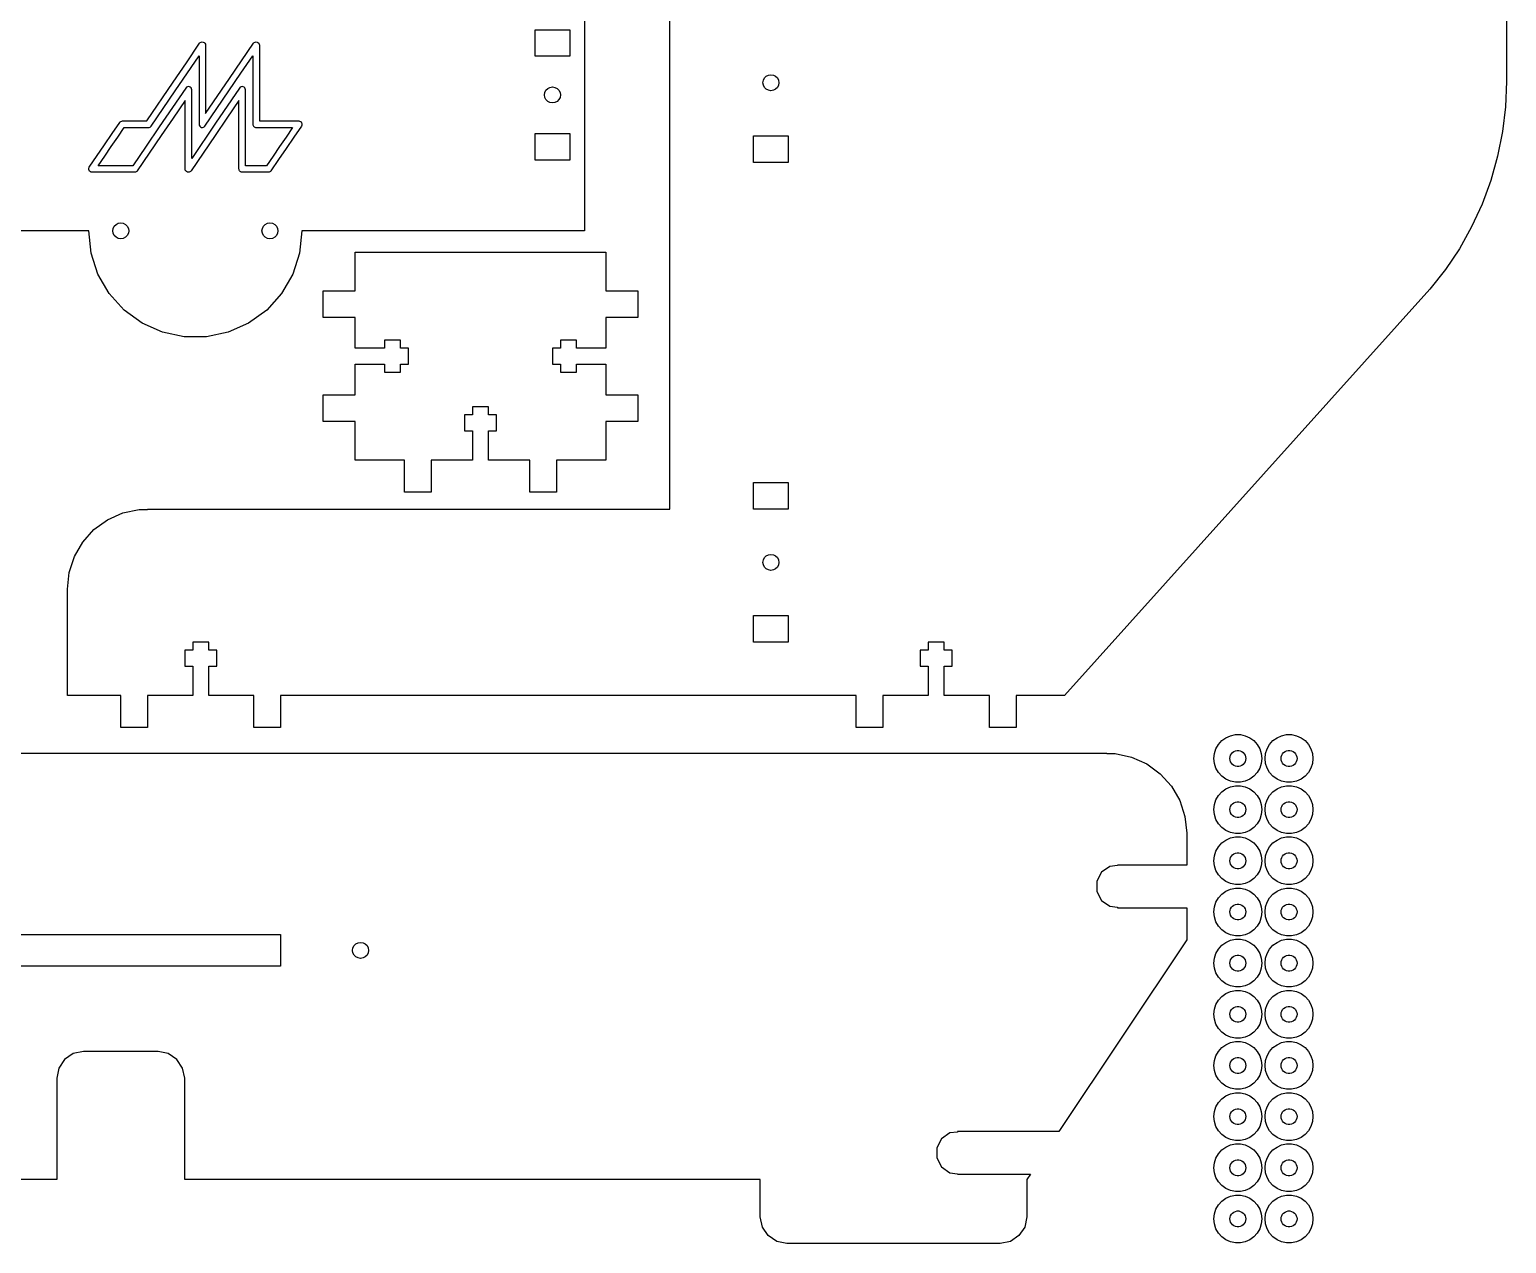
# Model space of a CAD drawing. Extents: x 0 to 500, y 0 to 460.
# Drawn here: x 223 to 500.1, y 0.1 to 227.9 of the extents above; entities that cross this region are included whole.
import ezdxf

# ---------------------------------------------------------------- set-up
doc = ezdxf.new("R2010")
doc.units = 0
doc.layers.add('Layer_1', color=7, linetype='CONTINUOUS')

msp = doc.modelspace()

# ---------------------------------------------------------------- linework, layer by layer
at = {"layer": 'Layer_1', "color": 7}
for points in [[(500.139868, 389.143471), (500.139868, 218.143472), (499.954872, 213.435472), (499.40087, 208.757472), (498.481869, 204.136473), (497.202866, 199.602471), (495.572864, 195.182473), (493.599876, 190.904472), (491.297874, 186.793471), (488.680884, 182.876472), (485.763864, 179.176471), (417.210861, 102.972472), (417.198725, 102.962481)], [(417.147869, 102.943474), (408.139872, 102.943474), (408.139872, 96.943469), (403.139854, 96.943469), (403.139854, 102.943474), (394.639856, 102.943474), (394.639856, 108.443471), (396.139868, 108.443471), (396.139868, 111.443474), (394.639856, 111.443474), (394.639856, 112.943473), (391.639862, 112.943473), (391.639862, 111.443474), (390.139851, 111.443474), (390.139851, 108.443471), (391.639862, 108.443471), (391.639862, 102.943474), (383.139865, 102.943474), (383.139865, 96.943469), (378.139875, 96.943469), (378.139875, 102.943474), (270.13986, 102.943474), (270.13986, 96.943469), (265.139861, 96.943469), (265.139861, 102.943474), (256.639862, 102.943474), (256.639862, 108.443471), (258.139861, 108.443471), (258.139861, 111.443474), (256.639862, 111.443474), (256.639862, 112.943473), (253.639862, 112.943473), (253.639862, 111.443474), (252.139862, 111.443474), (252.139862, 108.443471), (253.639862, 108.443471), (253.639862, 102.943474), (245.139862, 102.943474), (245.139862, 96.943469), (240.139861, 96.943469), (240.139861, 102.943474), (230.139861, 102.943474), (230.139861, 122.943473), (230.467862, 126.062472), (231.436861, 129.044471), (233.004862, 131.760471), (235.10286, 134.090472), (237.63986, 135.933474), (240.504861, 137.209474), (243.571861, 137.861472), (245.139862, 137.861472), (245.139862, 137.943471), (343.139861, 137.943471), (343.139861, 368.143471)], [(327.139893, 232.143472), (327.139864, 190.143471), (274.139858, 190.143471), (273.702865, 185.985472), (272.410851, 182.008472), (270.319861, 178.387471), (267.522861, 175.280472), (264.139861, 172.822472), (260.319861, 171.122473), (256.230862, 170.253474), (252.048862, 170.253474), (247.95986, 171.122473), (244.139861, 172.822472), (240.756861, 175.280472), (237.95986, 178.387471), (235.868862, 182.008472), (234.57686, 185.985472), (234.139861, 190.143471), (211.139862, 190.143471)], [(317.889862, 222.893472), (317.889862, 227.893474), (324.389863, 227.893474), (324.389863, 222.893472), (317.889862, 222.893472)], [(360.639868, 217.943472), (360.712851, 218.407471), (360.925872, 218.825473), (361.25785, 219.157471), (361.675849, 219.370473), (362.139851, 219.443472), (362.603852, 219.370473), (363.021852, 219.157471), (363.353858, 218.825473), (363.566851, 218.407471), (363.639862, 217.943472), (363.566851, 217.479474), (363.353858, 217.061471), (363.021852, 216.729474), (362.603852, 216.516472), (362.139851, 216.443473), (361.675849, 216.516472), (361.25785, 216.729474), (360.925872, 217.061471), (360.712851, 217.479474), (360.639868, 217.943472)], [(319.639865, 215.643471), (319.712848, 216.107473), (319.925869, 216.525472), (320.257847, 216.857473), (320.675875, 217.070472), (321.139848, 217.143471), (321.60385, 217.070472), (322.021849, 216.857473), (322.353855, 216.525472), (322.566848, 216.107473), (322.639859, 215.643471), (322.566848, 215.179473), (322.353855, 214.761473), (322.021849, 214.429473), (321.60385, 214.216471), (321.139848, 214.143471), (320.675875, 214.216471), (320.257847, 214.429473), (319.925869, 214.761473), (319.712848, 215.179473), (319.639865, 215.643471)], [(317.889862, 203.393472), (317.889862, 208.393473), (324.389863, 208.393473), (324.389863, 203.393472), (317.889862, 203.393472)], [(358.889864, 202.943471), (358.889864, 207.943473), (365.389866, 207.943473), (365.389866, 202.943471), (358.889864, 202.943471)], [(238.639861, 190.143471), (238.71286, 190.607473), (238.925862, 191.025472), (239.257863, 191.357473), (239.675862, 191.570472), (240.139861, 191.643471), (240.603862, 191.570472), (241.021862, 191.357473), (241.353862, 191.025472), (241.566861, 190.607473), (241.63986, 190.143471), (241.566861, 189.679473), (241.353862, 189.261473), (241.021862, 188.929473), (240.603862, 188.716471), (240.139861, 188.643472), (239.675862, 188.716471), (239.257863, 188.929473), (238.925862, 189.261473), (238.71286, 189.679473), (238.639861, 190.143471)], [(266.639861, 190.143471), (266.712861, 190.607473), (266.92586, 191.025472), (267.25786, 191.357473), (267.675862, 191.570472), (268.139861, 191.643471), (268.60386, 191.570472), (269.021862, 191.357473), (269.353863, 191.025472), (269.566861, 190.607473), (269.639861, 190.143471), (269.566861, 189.679473), (269.353863, 189.261473), (269.021862, 188.929473), (268.60386, 188.716471), (268.139861, 188.643472), (267.675862, 188.716471), (267.25786, 188.929473), (266.92586, 189.261473), (266.712861, 189.679473), (266.639861, 190.143471)], [(278.13985, 154.393471), (278.13985, 159.393472), (284.139866, 159.393472), (284.139866, 165.143474), (289.639869, 165.143474), (289.639869, 163.643471), (292.639863, 163.643471), (292.639863, 165.143474), (294.139874, 165.143474), (294.139874, 168.143473), (292.639863, 168.143473), (292.639863, 169.643473), (289.639869, 169.643473), (289.639869, 168.143473), (284.139866, 168.143473), (284.139866, 173.893472), (278.13985, 173.893472), (278.13985, 178.893473), (284.139866, 178.893473), (284.139866, 186.143471), (331.165849, 186.143471), (331.165849, 178.893473), (337.165865, 178.893473), (337.165865, 173.893472), (331.165849, 173.893472), (331.165849, 168.143473), (325.665874, 168.143473), (325.665874, 169.643473), (322.665852, 169.643473), (322.665852, 168.143473), (321.165869, 168.143473), (321.165869, 165.143474), (322.665852, 165.143474), (322.665852, 163.643471), (325.665874, 163.643471), (325.665874, 165.143474), (331.165849, 165.143474), (331.165849, 159.393472), (337.165865, 159.393472), (337.165865, 154.393471), (331.165849, 154.393471), (331.165849, 147.143473), (321.909863, 147.143473), (321.909863, 141.143471), (316.909873, 141.143471), (316.909873, 147.143473), (309.152854, 147.143473), (309.152854, 152.643473), (310.652866, 152.643473), (310.652866, 155.643473), (309.152854, 155.643473), (309.152854, 157.143473), (306.15286, 157.143473), (306.15286, 155.643473), (304.652849, 155.643473), (304.652849, 152.643473), (306.15286, 152.643473), (306.15286, 147.143473), (298.396858, 147.143473), (298.396858, 141.143471), (293.396868, 141.143471), (293.396868, 147.143473), (284.139866, 147.143473), (284.139866, 154.393471), (278.13985, 154.393471)], [(358.889864, 137.943471), (358.889864, 142.943473), (365.389866, 142.943473), (365.389866, 137.943471), (358.889864, 137.943471)], [(360.639868, 127.943472), (360.712851, 128.407473), (360.925872, 128.825473), (361.25785, 129.157473), (361.675849, 129.370472), (362.139851, 129.443472), (362.603852, 129.370472), (363.021852, 129.157473), (363.353858, 128.825473), (363.566851, 128.407473), (363.639862, 127.943472), (363.566851, 127.479473), (363.353858, 127.061471), (363.021852, 126.729473), (362.603852, 126.516471), (362.139851, 126.443472), (361.675849, 126.516471), (361.25785, 126.729473), (360.925872, 127.061471), (360.712851, 127.479473), (360.639868, 127.943472)], [(358.889864, 112.943473), (358.889864, 117.943472), (365.389866, 117.943472), (365.389866, 112.943473), (358.889864, 112.943473)], [(417.17087, 102.948472), (417.155912, 102.944464), (417.147954, 102.943344)], [(417.184868, 102.954472), (417.170757, 102.948461)], [(417.198866, 102.962473), (417.184755, 102.954458)], [(445.239885, 91.143463), (445.337873, 92.079482), (445.628872, 92.973477), (446.098885, 93.788478), (446.728861, 94.487486), (447.489874, 95.040473), (448.348873, 95.423476), (449.269877, 95.618464), (450.209875, 95.618464), (451.130879, 95.423476), (451.989879, 95.040473), (452.750863, 94.487486), (453.380867, 93.788478), (453.85088, 92.973477), (454.14188, 92.079482), (454.239867, 91.143463), (454.14188, 90.207473), (453.85088, 89.313478), (453.380867, 88.498477), (452.750863, 87.799469), (451.989879, 87.246483), (451.130879, 86.863479), (450.209875, 86.668463), (449.269877, 86.668463), (448.348873, 86.863479), (447.489874, 87.246483), (446.728861, 87.799469), (446.098885, 88.498477), (445.628872, 89.313478), (445.337873, 90.207473), (445.239885, 91.143463)], [(454.839872, 91.143463), (454.937859, 92.079482), (455.228887, 92.973477), (455.698871, 93.788478), (456.328876, 94.487486), (457.08986, 95.040473), (457.94886, 95.423476), (458.869864, 95.618464), (459.809861, 95.618464), (460.730865, 95.423476), (461.589865, 95.040473), (462.350877, 94.487486), (462.980882, 93.788478), (463.450867, 92.973477), (463.741866, 92.079482), (463.839882, 91.143463), (463.741866, 90.207473), (463.450867, 89.313478), (462.980882, 88.498477), (462.350877, 87.799469), (461.589865, 87.246483), (460.730865, 86.863479), (459.809861, 86.668463), (458.869864, 86.668463), (457.94886, 86.863479), (457.08986, 87.246483), (456.328876, 87.799469), (455.698871, 88.498477), (455.228887, 89.313478), (454.937859, 90.207473), (454.839872, 91.143463)], [(157.13986, 92.143461), (425.139866, 92.143461), (425.139866, 92.061476), (426.707876, 92.061476), (429.774869, 91.409458), (432.639876, 90.133475), (435.176885, 88.290479), (437.274868, 85.960481), (438.842867, 83.244459), (439.811877, 80.26247), (440.139876, 77.143463), (440.139876, 71.143475), (427.139873, 71.143475), (427.139873, 71.055478), (425.721865, 70.883464), (424.145851, 69.795469), (423.255863, 68.100471), (423.255863, 66.186468), (424.145851, 64.491469), (425.721865, 63.403474), (427.139873, 63.23146), (427.139873, 63.143463), (440.139876, 63.143463), (440.139876, 57.143475), (416.139856, 21.143462), (397.139866, 21.143462), (397.139866, 21.055465), (395.721868, 20.883479), (394.145855, 19.795484), (393.255867, 18.100458), (393.255867, 16.186483), (394.145855, 14.491485), (395.721868, 13.403461), (397.139866, 13.231475), (397.139866, 13.143478), (410.806872, 13.143478), (410.139868, 12.14348), (410.139868, 5.143466), (409.758868, 3.230479), (408.675868, 1.607476), (407.052865, 0.524476), (405.13985, 0.143476), (365.139873, 0.143476), (363.226858, 0.524476), (361.603854, 1.607476), (360.520855, 3.230479), (360.139855, 5.143466), (360.139855, 12.14348), (252.139862, 12.14348), (252.139862, 31.143471), (251.758862, 33.056457), (250.67586, 34.679461), (249.052862, 35.762461), (247.139861, 36.143461), (233.139861, 36.143461), (231.226862, 35.762461), (229.603862, 34.679461), (228.520862, 33.056457), (228.139862, 31.143471), (228.139862, 12.14348), (80.139862, 12.14348)], [(448.239879, 91.143463), (448.272871, 91.45546), (448.369871, 91.753487), (448.525883, 92.025464), (448.735885, 92.258467), (448.989885, 92.442476), (449.27586, 92.570464), (449.582862, 92.635459), (449.896862, 92.635459), (450.203864, 92.570464), (450.489868, 92.442476), (450.743868, 92.258467), (450.953869, 92.025464), (451.109882, 91.753487), (451.206881, 91.45546), (451.239873, 91.143463), (451.206881, 90.831467), (451.109882, 90.533468), (450.953869, 90.261463), (450.743868, 90.02846), (450.489868, 89.844479), (450.203864, 89.716463), (449.896862, 89.651467), (449.582862, 89.651467), (449.27586, 89.716463), (448.989885, 89.844479), (448.735885, 90.02846), (448.525883, 90.261463), (448.369871, 90.533468), (448.272871, 90.831467), (448.239879, 91.143463)], [(457.839866, 91.143463), (457.872886, 91.45546), (457.969885, 91.753487), (458.12587, 92.025464), (458.335871, 92.258467), (458.589871, 92.442476), (458.875875, 92.570464), (459.182876, 92.635459), (459.496877, 92.635459), (459.803878, 92.570464), (460.089882, 92.442476), (460.343882, 92.258467), (460.553884, 92.025464), (460.709868, 91.753487), (460.806868, 91.45546), (460.83986, 91.143463), (460.806868, 90.831467), (460.709868, 90.533468), (460.553884, 90.261463), (460.343882, 90.02846), (460.089882, 89.844479), (459.803878, 89.716463), (459.496877, 89.651467), (459.182876, 89.651467), (458.875875, 89.716463), (458.589871, 89.844479), (458.335871, 90.02846), (458.12587, 90.261463), (457.969885, 90.533468), (457.872886, 90.831467), (457.839866, 91.143463)], [(445.239885, 81.543477), (445.337873, 82.479467), (445.628872, 83.373462), (446.098885, 84.188464), (446.728861, 84.887472), (447.489874, 85.440458), (448.348873, 85.823462), (449.269877, 86.018477), (450.209875, 86.018477), (451.130879, 85.823462), (451.989879, 85.440486), (452.750863, 84.887472), (453.380867, 84.188464), (453.85088, 83.373462), (454.14188, 82.479467), (454.239867, 81.543477), (454.14188, 80.607487), (453.85088, 79.713463), (453.380867, 78.898462), (452.750863, 78.199482), (451.989879, 77.646468), (451.130879, 77.263464), (450.209875, 77.068477), (449.269877, 77.068477), (448.348873, 77.263464), (447.489874, 77.646468), (446.728861, 78.199482), (446.098885, 78.898462), (445.628872, 79.713463), (445.337873, 80.607487), (445.239885, 81.543477)], [(454.839872, 81.543477), (454.937859, 82.479467), (455.228887, 83.373462), (455.698871, 84.188464), (456.328876, 84.887472), (457.08986, 85.440458), (457.94886, 85.823462), (458.869864, 86.018477), (459.809861, 86.018477), (460.730865, 85.823462), (461.589865, 85.440486), (462.350877, 84.887472), (462.980882, 84.188464), (463.450867, 83.373462), (463.741866, 82.479467), (463.839882, 81.543477), (463.741866, 80.607487), (463.450867, 79.713463), (462.980882, 78.898462), (462.350877, 78.199482), (461.589865, 77.646468), (460.730865, 77.263464), (459.809861, 77.068477), (458.869864, 77.068477), (457.94886, 77.263464), (457.08986, 77.646468), (456.328876, 78.199482), (455.698871, 78.898462), (455.228887, 79.713463), (454.937859, 80.607487), (454.839872, 81.543477)], [(448.239879, 81.543477), (448.272871, 81.855474), (448.369871, 82.153472), (448.525883, 82.425478), (448.735885, 82.658481), (448.989885, 82.842461), (449.27586, 82.970477), (449.582862, 83.035473), (449.896862, 83.035473), (450.203864, 82.970477), (450.489868, 82.842461), (450.743868, 82.658481), (450.953869, 82.425478), (451.109882, 82.153472), (451.206881, 81.855474), (451.239873, 81.543477), (451.206881, 81.23148), (451.109882, 80.933482), (450.953869, 80.661476), (450.743868, 80.428473), (450.489868, 80.244465), (450.203864, 80.116477), (449.896862, 80.051481), (449.582862, 80.051481), (449.27586, 80.116477), (448.989885, 80.244465), (448.735885, 80.428473), (448.525883, 80.661476), (448.369871, 80.933482), (448.272871, 81.23148), (448.239879, 81.543477)], [(457.839866, 81.543477), (457.872886, 81.855474), (457.969885, 82.153472), (458.12587, 82.425478), (458.335871, 82.658481), (458.589871, 82.842461), (458.875875, 82.970477), (459.182876, 83.035473), (459.496877, 83.035473), (459.803878, 82.970477), (460.089882, 82.842461), (460.343882, 82.658481), (460.553884, 82.425478), (460.709868, 82.153472), (460.806868, 81.855474), (460.83986, 81.543477), (460.806868, 81.23148), (460.709868, 80.933482), (460.553884, 80.661476), (460.343882, 80.428473), (460.089882, 80.244465), (459.803878, 80.116477), (459.496877, 80.051481), (459.182876, 80.051481), (458.875875, 80.116477), (458.589871, 80.244465), (458.335871, 80.428473), (458.12587, 80.661476), (457.969885, 80.933482), (457.872886, 81.23148), (457.839866, 81.543477)], [(445.239885, 71.943462), (445.337873, 72.879481), (445.628872, 73.773476), (446.098885, 74.588477), (446.728861, 75.287457), (447.489874, 75.840471), (448.348873, 76.223475), (449.269877, 76.418463), (450.209875, 76.418463), (451.130879, 76.223475), (451.989879, 75.840471), (452.750863, 75.287457), (453.380867, 74.588477), (453.85088, 73.773476), (454.14188, 72.879481), (454.239867, 71.943462), (454.14188, 71.007472), (453.85088, 70.113477), (453.380867, 69.298476), (452.750863, 68.599468), (451.989879, 68.046481), (451.130879, 67.663478), (450.209875, 67.468462), (449.269877, 67.468462), (448.348873, 67.663478), (447.489874, 68.046481), (446.728861, 68.599468), (446.098885, 69.298476), (445.628872, 70.113477), (445.337873, 71.007472), (445.239885, 71.943462)], [(454.839872, 71.943462), (454.937859, 72.879481), (455.228887, 73.773476), (455.698871, 74.588477), (456.328876, 75.287457), (457.08986, 75.840471), (457.94886, 76.223475), (458.869864, 76.418463), (459.809861, 76.418463), (460.730865, 76.223475), (461.589865, 75.840471), (462.350877, 75.287457), (462.980882, 74.588477), (463.450867, 73.773476), (463.741866, 72.879481), (463.839882, 71.943462), (463.741866, 71.007472), (463.450867, 70.113477), (462.980882, 69.298476), (462.350877, 68.599468), (461.589865, 68.046481), (460.730865, 67.663478), (459.809861, 67.468462), (458.869864, 67.468462), (457.94886, 67.663478), (457.08986, 68.046481), (456.328876, 68.599468), (455.698871, 69.298476), (455.228887, 70.113477), (454.937859, 71.007472), (454.839872, 71.943462)], [(448.239879, 71.943462), (448.272871, 72.255459), (448.369871, 72.553457), (448.525883, 72.825463), (448.735885, 73.058466), (448.989885, 73.242475), (449.27586, 73.370463), (449.582862, 73.435458), (449.896862, 73.435458), (450.203864, 73.370463), (450.489868, 73.242475), (450.743868, 73.058466), (450.953869, 72.825463), (451.109882, 72.553457), (451.206881, 72.255487), (451.239873, 71.943462), (451.206881, 71.631466), (451.109882, 71.333467), (450.953869, 71.061461), (450.743868, 70.828459), (450.489868, 70.644478), (450.203864, 70.516462), (449.896862, 70.451466), (449.582862, 70.451466), (449.27586, 70.516462), (448.989885, 70.644478), (448.735885, 70.828459), (448.525883, 71.061461), (448.369871, 71.333467), (448.272871, 71.631466), (448.239879, 71.943462)], [(457.839866, 71.943462), (457.872886, 72.255459), (457.969885, 72.553457), (458.12587, 72.825463), (458.335871, 73.058466), (458.589871, 73.242475), (458.875875, 73.370463), (459.182876, 73.435458), (459.496877, 73.435458), (459.803878, 73.370463), (460.089882, 73.242475), (460.343882, 73.058466), (460.553884, 72.825463), (460.709868, 72.553457), (460.806868, 72.255487), (460.83986, 71.943462), (460.806868, 71.631466), (460.709868, 71.333467), (460.553884, 71.061461), (460.343882, 70.828459), (460.089882, 70.644478), (459.803878, 70.516462), (459.496877, 70.451466), (459.182876, 70.451466), (458.875875, 70.516462), (458.589871, 70.644478), (458.335871, 70.828459), (458.12587, 71.061461), (457.969885, 71.333467), (457.872886, 71.631466), (457.839866, 71.943462)], [(445.239885, 62.343476), (445.337873, 63.279466), (445.628872, 64.173461), (446.098885, 64.988463), (446.728861, 65.687471), (447.489874, 66.240485), (448.348873, 66.623461), (449.269877, 66.818476), (450.209875, 66.818476), (451.130879, 66.623461), (451.989879, 66.240485), (452.750863, 65.687471), (453.380867, 64.988463), (453.85088, 64.173461), (454.14188, 63.279466), (454.239867, 62.343476), (454.14188, 61.407458), (453.85088, 60.513462), (453.380867, 59.698461), (452.750863, 58.999481), (451.989879, 58.446467), (451.130879, 58.063463), (450.209875, 57.868476), (449.269877, 57.868476), (448.348873, 58.063463), (447.489874, 58.446467), (446.728861, 58.999481), (446.098885, 59.698461), (445.628872, 60.513462), (445.337873, 61.407458), (445.239885, 62.343476)], [(454.839872, 62.343476), (454.937859, 63.279466), (455.228887, 64.173461), (455.698871, 64.988463), (456.328876, 65.687471), (457.08986, 66.240485), (457.94886, 66.623461), (458.869864, 66.818476), (459.809861, 66.818476), (460.730865, 66.623461), (461.589865, 66.240485), (462.350877, 65.687471), (462.980882, 64.988463), (463.450867, 64.173461), (463.741866, 63.279466), (463.839882, 62.343476), (463.741866, 61.407458), (463.450867, 60.513462), (462.980882, 59.698461), (462.350877, 58.999481), (461.589865, 58.446467), (460.730865, 58.063463), (459.809861, 57.868476), (458.869864, 57.868476), (457.94886, 58.063463), (457.08986, 58.446467), (456.328876, 58.999481), (455.698871, 59.698461), (455.228887, 60.513462), (454.937859, 61.407458), (454.839872, 62.343476)], [(448.239879, 62.343476), (448.272871, 62.655473), (448.369871, 62.953471), (448.525883, 63.225477), (448.735885, 63.458479), (448.989885, 63.64246), (449.27586, 63.770476), (449.582862, 63.835472), (449.896862, 63.835472), (450.203864, 63.770476), (450.489868, 63.64246), (450.743868, 63.458479), (450.953869, 63.225477), (451.109882, 62.953471), (451.206881, 62.655473), (451.239873, 62.343476), (451.206881, 62.031479), (451.109882, 61.733481), (450.953869, 61.461475), (450.743868, 61.228472), (450.489868, 61.044463), (450.203864, 60.916476), (449.896862, 60.85148), (449.582862, 60.85148), (449.27586, 60.916476), (448.989885, 61.044463), (448.735885, 61.228472), (448.525883, 61.461475), (448.369871, 61.733481), (448.272871, 62.031479), (448.239879, 62.343476)], [(457.839866, 62.343476), (457.872886, 62.655473), (457.969885, 62.953471), (458.12587, 63.225477), (458.335871, 63.458479), (458.589871, 63.64246), (458.875875, 63.770476), (459.182876, 63.835472), (459.496877, 63.835472), (459.803878, 63.770476), (460.089882, 63.64246), (460.343882, 63.458479), (460.553884, 63.225477), (460.709868, 62.953471), (460.806868, 62.655473), (460.83986, 62.343476), (460.806868, 62.031479), (460.709868, 61.733481), (460.553884, 61.461475), (460.343882, 61.228472), (460.089882, 61.044463), (459.803878, 60.916476), (459.496877, 60.85148), (459.182876, 60.85148), (458.875875, 60.916476), (458.589871, 61.044463), (458.335871, 61.228472), (458.12587, 61.461475), (457.969885, 61.733481), (457.872886, 62.031479), (457.839866, 62.343476)], [(210.139861, 52.143485), (210.139861, 58.143473), (270.13986, 58.143473), (270.13986, 52.143485), (210.139861, 52.143485)], [(283.639853, 55.143479), (283.712864, 55.607481), (283.925857, 56.02548), (284.257863, 56.357458), (284.675862, 56.570479), (285.139864, 56.643462), (285.603865, 56.570479), (286.021865, 56.357458), (286.353871, 56.02548), (286.566864, 55.607481), (286.639875, 55.143479), (286.566864, 54.679477), (286.353871, 54.261478), (286.021865, 53.929472), (285.603865, 53.716479), (285.139864, 53.643468), (284.675862, 53.716479), (284.257863, 53.929472), (283.925857, 54.261478), (283.712864, 54.679477), (283.639853, 55.143479)], [(445.239885, 52.743461), (445.337873, 53.679479), (445.628872, 54.573475), (446.098885, 55.388476), (446.728861, 56.087484), (447.489874, 56.64047), (448.348873, 57.023474), (449.269877, 57.218461), (450.209875, 57.218461), (451.130879, 57.023474), (451.989879, 56.64047), (452.750863, 56.087484), (453.380867, 55.388476), (453.85088, 54.573475), (454.14188, 53.679479), (454.239867, 52.743461), (454.14188, 51.807471), (453.85088, 50.913476), (453.380867, 50.098475), (452.750863, 49.399467), (451.989879, 48.84648), (451.130879, 48.463477), (450.209875, 48.268461), (449.269877, 48.268461), (448.348873, 48.463477), (447.489874, 48.84648), (446.728861, 49.399467), (446.098885, 50.098475), (445.628872, 50.913476), (445.337873, 51.807471), (445.239885, 52.743461)], [(454.839872, 52.743461), (454.937859, 53.679479), (455.228887, 54.573475), (455.698871, 55.388476), (456.328876, 56.087484), (457.08986, 56.64047), (457.94886, 57.023474), (458.869864, 57.218461), (459.809861, 57.218461), (460.730865, 57.023474), (461.589865, 56.64047), (462.350877, 56.087484), (462.980882, 55.388476), (463.450867, 54.573475), (463.741866, 53.679479), (463.839882, 52.743461), (463.741866, 51.807471), (463.450867, 50.913476), (462.980882, 50.098475), (462.350877, 49.399467), (461.589865, 48.84648), (460.730865, 48.463477), (459.809861, 48.268461), (458.869864, 48.268461), (457.94886, 48.463477), (457.08986, 48.84648), (456.328876, 49.399467), (455.698871, 50.098475), (455.228887, 50.913476), (454.937859, 51.807471), (454.839872, 52.743461)], [(448.239879, 52.743461), (448.272871, 53.055458), (448.369871, 53.353485), (448.525883, 53.625462), (448.735885, 53.858465), (448.989885, 54.042474), (449.27586, 54.170461), (449.582862, 54.235457), (449.896862, 54.235457), (450.203864, 54.170461), (450.489868, 54.042474), (450.743868, 53.858465), (450.953869, 53.625462), (451.109882, 53.353485), (451.206881, 53.055458), (451.239873, 52.743461), (451.206881, 52.431465), (451.109882, 52.133466), (450.953869, 51.86146), (450.743868, 51.628458), (450.489868, 51.444477), (450.203864, 51.316461), (449.896862, 51.251465), (449.582862, 51.251465), (449.27586, 51.316461), (448.989885, 51.444477), (448.735885, 51.628458), (448.525883, 51.86146), (448.369871, 52.133466), (448.272871, 52.431465), (448.239879, 52.743461)], [(457.839866, 52.743461), (457.872886, 53.055458), (457.969885, 53.353485), (458.12587, 53.625462), (458.335871, 53.858465), (458.589871, 54.042474), (458.875875, 54.170461), (459.182876, 54.235457), (459.496877, 54.235457), (459.803878, 54.170461), (460.089882, 54.042474), (460.343882, 53.858465), (460.553884, 53.625462), (460.709868, 53.353485), (460.806868, 53.055458), (460.83986, 52.743461), (460.806868, 52.431465), (460.709868, 52.133466), (460.553884, 51.86146), (460.343882, 51.628458), (460.089882, 51.444477), (459.803878, 51.316461), (459.496877, 51.251465), (459.182876, 51.251465), (458.875875, 51.316461), (458.589871, 51.444477), (458.335871, 51.628458), (458.12587, 51.86146), (457.969885, 52.133466), (457.872886, 52.431465), (457.839866, 52.743461)], [(445.239885, 43.143475), (445.337873, 44.079465), (445.628872, 44.97346), (446.098885, 45.788461), (446.728861, 46.487469), (447.489874, 47.040484), (448.348873, 47.423459), (449.269877, 47.618475), (450.209875, 47.618475), (451.130879, 47.423459), (451.989879, 47.040484), (452.750863, 46.487469), (453.380867, 45.788461), (453.85088, 44.97346), (454.14188, 44.079465), (454.239867, 43.143475), (454.14188, 42.207485), (453.85088, 41.313461), (453.380867, 40.49846), (452.750863, 39.79948), (451.989879, 39.246466), (451.130879, 38.863462), (450.209875, 38.668475), (449.269877, 38.668475), (448.348873, 38.863462), (447.489874, 39.246466), (446.728861, 39.79948), (446.098885, 40.49846), (445.628872, 41.313461), (445.337873, 42.207485), (445.239885, 43.143475)], [(454.839872, 43.143475), (454.937859, 44.079465), (455.228887, 44.97346), (455.698871, 45.788461), (456.328876, 46.487469), (457.08986, 47.040484), (457.94886, 47.423459), (458.869864, 47.618475), (459.809861, 47.618475), (460.730865, 47.423459), (461.589865, 47.040484), (462.350877, 46.487469), (462.980882, 45.788461), (463.450867, 44.97346), (463.741866, 44.079465), (463.839882, 43.143475), (463.741866, 42.207485), (463.450867, 41.313461), (462.980882, 40.49846), (462.350877, 39.79948), (461.589865, 39.246466), (460.730865, 38.863462), (459.809861, 38.668475), (458.869864, 38.668475), (457.94886, 38.863462), (457.08986, 39.246466), (456.328876, 39.79948), (455.698871, 40.49846), (455.228887, 41.313461), (454.937859, 42.207485), (454.839872, 43.143475)], [(448.239879, 43.143475), (448.272871, 43.455471), (448.369871, 43.75347), (448.525883, 44.025476), (448.735885, 44.258478), (448.989885, 44.442459), (449.27586, 44.570475), (449.582862, 44.635471), (449.896862, 44.635471), (450.203864, 44.570475), (450.489868, 44.442459), (450.743868, 44.258478), (450.953869, 44.025476), (451.109882, 43.75347), (451.206881, 43.455471), (451.239873, 43.143475), (451.206881, 42.831478), (451.109882, 42.53348), (450.953869, 42.261474), (450.743868, 42.028471), (450.489868, 41.844462), (450.203864, 41.716475), (449.896862, 41.651479), (449.582862, 41.651479), (449.27586, 41.716475), (448.989885, 41.844462), (448.735885, 42.028471), (448.525883, 42.261474), (448.369871, 42.53348), (448.272871, 42.831478), (448.239879, 43.143475)], [(457.839866, 43.143475), (457.872886, 43.455471), (457.969885, 43.75347), (458.12587, 44.025476), (458.335871, 44.258478), (458.589871, 44.442459), (458.875875, 44.570475), (459.182876, 44.635471), (459.496877, 44.635471), (459.803878, 44.570475), (460.089882, 44.442459), (460.343882, 44.258478), (460.553884, 44.025476), (460.709868, 43.75347), (460.806868, 43.455471), (460.83986, 43.143475), (460.806868, 42.831478), (460.709868, 42.53348), (460.553884, 42.261474), (460.343882, 42.028471), (460.089882, 41.844462), (459.803878, 41.716475), (459.496877, 41.651479), (459.182876, 41.651479), (458.875875, 41.716475), (458.589871, 41.844462), (458.335871, 42.028471), (458.12587, 42.261474), (457.969885, 42.53348), (457.872886, 42.831478), (457.839866, 43.143475)], [(445.239885, 33.54346), (445.337873, 34.479478), (445.628872, 35.373474), (446.098885, 36.188475), (446.728861, 36.887483), (447.489874, 37.440469), (448.348873, 37.823473), (449.269877, 38.01846), (450.209875, 38.01846), (451.130879, 37.823473), (451.989879, 37.440469), (452.750863, 36.887483), (453.380867, 36.188475), (453.85088, 35.373474), (454.14188, 34.479478), (454.239867, 33.54346), (454.14188, 32.60747), (453.85088, 31.713475), (453.380867, 30.898473), (452.750863, 30.199465), (451.989879, 29.646479), (451.130879, 29.263475), (450.209875, 29.06846), (449.269877, 29.06846), (448.348873, 29.263475), (447.489874, 29.646479), (446.728861, 30.199465), (446.098885, 30.898473), (445.628872, 31.713475), (445.337873, 32.60747), (445.239885, 33.54346)], [(454.839872, 33.54346), (454.937859, 34.479478), (455.228887, 35.373474), (455.698871, 36.188475), (456.328876, 36.887483), (457.08986, 37.440469), (457.94886, 37.823473), (458.869864, 38.01846), (459.809861, 38.01846), (460.730865, 37.823473), (461.589865, 37.440469), (462.350877, 36.887483), (462.980882, 36.188475), (463.450867, 35.373474), (463.741866, 34.479478), (463.839882, 33.54346), (463.741866, 32.60747), (463.450867, 31.713475), (462.980882, 30.898473), (462.350877, 30.199465), (461.589865, 29.646479), (460.730865, 29.263475), (459.809861, 29.06846), (458.869864, 29.06846), (457.94886, 29.263475), (457.08986, 29.646479), (456.328876, 30.199465), (455.698871, 30.898473), (455.228887, 31.713475), (454.937859, 32.60747), (454.839872, 33.54346)], [(448.239879, 33.54346), (448.272871, 33.855485), (448.369871, 34.153483), (448.525883, 34.425461), (448.735885, 34.658464), (448.989885, 34.842473), (449.27586, 34.97046), (449.582862, 35.035484), (449.896862, 35.035484), (450.203864, 34.97046), (450.489868, 34.842473), (450.743868, 34.658464), (450.953869, 34.425461), (451.109882, 34.153483), (451.206881, 33.855485), (451.239873, 33.54346), (451.206881, 33.231463), (451.109882, 32.933465), (450.953869, 32.661459), (450.743868, 32.428485), (450.489868, 32.244476), (450.203864, 32.11646), (449.896862, 32.051464), (449.582862, 32.051464), (449.27586, 32.11646), (448.989885, 32.244476), (448.735885, 32.428485), (448.525883, 32.661459), (448.369871, 32.933465), (448.272871, 33.231463), (448.239879, 33.54346)], [(457.839866, 33.54346), (457.872886, 33.855485), (457.969885, 34.153483), (458.12587, 34.425461), (458.335871, 34.658464), (458.589871, 34.842473), (458.875875, 34.97046), (459.182876, 35.035484), (459.496877, 35.035484), (459.803878, 34.97046), (460.089882, 34.842473), (460.343882, 34.658464), (460.553884, 34.425461), (460.709868, 34.153483), (460.806868, 33.855485), (460.83986, 33.54346), (460.806868, 33.231463), (460.709868, 32.933465), (460.553884, 32.661459), (460.343882, 32.428485), (460.089882, 32.244476), (459.803878, 32.11646), (459.496877, 32.051464), (459.182876, 32.051464), (458.875875, 32.11646), (458.589871, 32.244476), (458.335871, 32.428485), (458.12587, 32.661459), (457.969885, 32.933465), (457.872886, 33.231463), (457.839866, 33.54346)], [(445.239885, 23.943474), (445.337873, 24.879464), (445.628872, 25.773459), (446.098885, 26.58846), (446.728861, 27.287468), (447.489874, 27.840483), (448.348873, 28.223458), (449.269877, 28.418474), (450.209875, 28.418474), (451.130879, 28.223487), (451.989879, 27.840483), (452.750863, 27.287468), (453.380867, 26.58846), (453.85088, 25.773459), (454.14188, 24.879464), (454.239867, 23.943474), (454.14188, 23.007484), (453.85088, 22.11346), (453.380867, 21.298459), (452.750863, 20.599479), (451.989879, 20.046465), (451.130879, 19.663461), (450.209875, 19.468473), (449.269877, 19.468473), (448.348873, 19.663461), (447.489874, 20.046465), (446.728861, 20.599479), (446.098885, 21.298459), (445.628872, 22.11346), (445.337873, 23.007484), (445.239885, 23.943474)], [(454.839872, 23.943474), (454.937859, 24.879464), (455.228887, 25.773459), (455.698871, 26.58846), (456.328876, 27.287468), (457.08986, 27.840483), (457.94886, 28.223458), (458.869864, 28.418474), (459.809861, 28.418474), (460.730865, 28.223487), (461.589865, 27.840483), (462.350877, 27.287468), (462.980882, 26.58846), (463.450867, 25.773459), (463.741866, 24.879464), (463.839882, 23.943474), (463.741866, 23.007484), (463.450867, 22.11346), (462.980882, 21.298459), (462.350877, 20.599479), (461.589865, 20.046465), (460.730865, 19.663461), (459.809861, 19.468473), (458.869864, 19.468473), (457.94886, 19.663461), (457.08986, 20.046465), (456.328876, 20.599479), (455.698871, 21.298459), (455.228887, 22.11346), (454.937859, 23.007484), (454.839872, 23.943474)], [(448.239879, 23.943474), (448.272871, 24.25547), (448.369871, 24.553469), (448.525883, 24.825475), (448.735885, 25.058477), (448.989885, 25.242458), (449.27586, 25.370474), (449.582862, 25.43547), (449.896862, 25.43547), (450.203864, 25.370474), (450.489868, 25.242458), (450.743868, 25.058477), (450.953869, 24.825475), (451.109882, 24.553469), (451.206881, 24.25547), (451.239873, 23.943474), (451.206881, 23.631477), (451.109882, 23.333479), (450.953869, 23.061473), (450.743868, 22.82847), (450.489868, 22.644461), (450.203864, 22.516473), (449.896862, 22.451478), (449.582862, 22.451478), (449.27586, 22.516473), (448.989885, 22.644461), (448.735885, 22.82847), (448.525883, 23.061473), (448.369871, 23.333479), (448.272871, 23.631477), (448.239879, 23.943474)], [(457.839866, 23.943474), (457.872886, 24.25547), (457.969885, 24.553469), (458.12587, 24.825475), (458.335871, 25.058477), (458.589871, 25.242458), (458.875875, 25.370474), (459.182876, 25.43547), (459.496877, 25.43547), (459.803878, 25.370474), (460.089882, 25.242458), (460.343882, 25.058477), (460.553884, 24.825475), (460.709868, 24.553469), (460.806868, 24.25547), (460.83986, 23.943474), (460.806868, 23.631477), (460.709868, 23.333479), (460.553884, 23.061473), (460.343882, 22.82847), (460.089882, 22.644461), (459.803878, 22.516473), (459.496877, 22.451478), (459.182876, 22.451478), (458.875875, 22.516473), (458.589871, 22.644461), (458.335871, 22.82847), (458.12587, 23.061473), (457.969885, 23.333479), (457.872886, 23.631477), (457.839866, 23.943474)], [(445.239885, 14.343459), (445.337873, 15.279477), (445.628872, 16.173473), (446.098885, 16.988474), (446.728861, 17.687482), (447.489874, 18.240468), (448.348873, 18.623472), (449.269877, 18.818459), (450.209875, 18.818459), (451.130879, 18.623472), (451.989879, 18.240468), (452.750863, 17.687482), (453.380867, 16.988474), (453.85088, 16.173473), (454.14188, 15.279477), (454.239867, 14.343459), (454.14188, 13.407469), (453.85088, 12.513474), (453.380867, 11.698472), (452.750863, 10.999464), (451.989879, 10.446478), (451.130879, 10.063474), (450.209875, 9.868459), (449.269877, 9.868459), (448.348873, 10.063474), (447.489874, 10.446478), (446.728861, 10.999464), (446.098885, 11.698472), (445.628872, 12.513474), (445.337873, 13.407469), (445.239885, 14.343459)], [(454.839872, 14.343459), (454.937859, 15.279477), (455.228887, 16.173473), (455.698871, 16.988474), (456.328876, 17.687482), (457.08986, 18.240468), (457.94886, 18.623472), (458.869864, 18.818459), (459.809861, 18.818459), (460.730865, 18.623472), (461.589865, 18.240468), (462.350877, 17.687482), (462.980882, 16.988474), (463.450867, 16.173473), (463.741866, 15.279477), (463.839882, 14.343459), (463.741866, 13.407469), (463.450867, 12.513474), (462.980882, 11.698472), (462.350877, 10.999464), (461.589865, 10.446478), (460.730865, 10.063474), (459.809861, 9.868459), (458.869864, 9.868459), (457.94886, 10.063474), (457.08986, 10.446478), (456.328876, 10.999464), (455.698871, 11.698472), (455.228887, 12.513474), (454.937859, 13.407469), (454.839872, 14.343459)], [(448.239879, 14.343459), (448.272871, 14.655484), (448.369871, 14.953482), (448.525883, 15.22546), (448.735885, 15.458463), (448.989885, 15.642471), (449.27586, 15.770459), (449.582862, 15.835483), (449.896862, 15.835483), (450.203864, 15.770487), (450.489868, 15.642471), (450.743868, 15.458463), (450.953869, 15.22546), (451.109882, 14.953482), (451.206881, 14.655484), (451.239873, 14.343459), (451.206881, 14.031462), (451.109882, 13.733464), (450.953869, 13.461458), (450.743868, 13.228484), (450.489868, 13.044475), (450.203864, 12.916459), (449.896862, 12.851463), (449.582862, 12.851463), (449.27586, 12.916459), (448.989885, 13.044475), (448.735885, 13.228484), (448.525883, 13.461458), (448.369871, 13.733464), (448.272871, 14.031462), (448.239879, 14.343459)], [(457.839866, 14.343459), (457.872886, 14.655484), (457.969885, 14.953482), (458.12587, 15.22546), (458.335871, 15.458463), (458.589871, 15.642471), (458.875875, 15.770459), (459.182876, 15.835483), (459.496877, 15.835483), (459.803878, 15.770487), (460.089882, 15.642471), (460.343882, 15.458463), (460.553884, 15.22546), (460.709868, 14.953482), (460.806868, 14.655484), (460.83986, 14.343459), (460.806868, 14.031462), (460.709868, 13.733464), (460.553884, 13.461458), (460.343882, 13.228484), (460.089882, 13.044475), (459.803878, 12.916459), (459.496877, 12.851463), (459.182876, 12.851463), (458.875875, 12.916459), (458.589871, 13.044475), (458.335871, 13.228484), (458.12587, 13.461458), (457.969885, 13.733464), (457.872886, 14.031462), (457.839866, 14.343459)], [(445.239885, 4.743473), (445.337873, 5.679463), (445.628872, 6.573458), (446.098885, 7.388459), (446.728861, 8.087467), (447.489874, 8.640482), (448.348873, 9.023485), (449.269877, 9.218473), (450.209875, 9.218473), (451.130879, 9.023457), (451.989879, 8.640482), (452.750863, 8.087467), (453.380867, 7.388459), (453.85088, 6.573458), (454.14188, 5.679463), (454.239867, 4.743473), (454.14188, 3.807454), (453.85088, 2.913459), (453.380867, 2.098458), (452.750863, 1.399478), (451.989879, 0.846463), (451.130879, 0.46346), (450.209875, 0.268472), (449.269877, 0.268472), (448.348873, 0.46346), (447.489874, 0.846463), (446.728861, 1.399478), (446.098885, 2.098458), (445.628872, 2.913459), (445.337873, 3.807454), (445.239885, 4.743473)], [(454.839872, 4.743473), (454.937859, 5.679463), (455.228887, 6.573458), (455.698871, 7.388459), (456.328876, 8.087467), (457.08986, 8.640482), (457.94886, 9.023485), (458.869864, 9.218473), (459.809861, 9.218473), (460.730865, 9.023457), (461.589865, 8.640482), (462.350877, 8.087467), (462.980882, 7.388459), (463.450867, 6.573458), (463.741866, 5.679463), (463.839882, 4.743473), (463.741866, 3.807454), (463.450867, 2.913459), (462.980882, 2.098458), (462.350877, 1.399478), (461.589865, 0.846463), (460.730865, 0.46346), (459.809861, 0.268472), (458.869864, 0.268472), (457.94886, 0.46346), (457.08986, 0.846463), (456.328876, 1.399478), (455.698871, 2.098458), (455.228887, 2.913459), (454.937859, 3.807454), (454.839872, 4.743473)], [(448.239879, 4.743473), (448.272871, 5.055469), (448.369871, 5.353468), (448.525883, 5.625473), (448.735885, 5.858476), (448.989885, 6.042485), (449.27586, 6.170473), (449.582862, 6.235469), (449.896862, 6.235469), (450.203864, 6.170473), (450.489868, 6.042485), (450.743868, 5.858476), (450.953869, 5.625473), (451.109882, 5.353468), (451.206881, 5.055469), (451.239873, 4.743473), (451.206881, 4.431476), (451.109882, 4.133477), (450.953869, 3.861472), (450.743868, 3.628469), (450.489868, 3.44446), (450.203864, 3.316472), (449.896862, 3.251477), (449.582862, 3.251477), (449.27586, 3.316472), (448.989885, 3.44446), (448.735885, 3.628469), (448.525883, 3.861472), (448.369871, 4.133477), (448.272871, 4.431476), (448.239879, 4.743473)], [(457.839866, 4.743473), (457.872886, 5.055469), (457.969885, 5.353468), (458.12587, 5.625473), (458.335871, 5.858476), (458.589871, 6.042485), (458.875875, 6.170473), (459.182876, 6.235469), (459.496877, 6.235469), (459.803878, 6.170473), (460.089882, 6.042485), (460.343882, 5.858476), (460.553884, 5.625473), (460.709868, 5.353468), (460.806868, 5.055469), (460.83986, 4.743473), (460.806868, 4.431476), (460.709868, 4.133477), (460.553884, 3.861472), (460.343882, 3.628469), (460.089882, 3.44446), (459.803878, 3.316472), (459.496877, 3.251477), (459.182876, 3.251477), (458.875875, 3.316472), (458.589871, 3.44446), (458.335871, 3.628469), (458.12587, 3.861472), (457.969885, 4.133477), (457.872886, 4.431476), (457.839866, 4.743473)]]:
    msp.add_lwpolyline(points, dxfattribs=at)
at = {"layer": 'Layer_1', "color": 1}
for points in [[(234.139861, 201.787472), (234.17186, 201.949473), (234.245861, 202.099472), (237.10186, 206.295473), (238.529862, 208.393473), (239.957861, 210.493472), (240.05586, 210.605472), (240.177862, 210.689472), (240.31586, 210.741472), (240.46386, 210.761481), (242.74386, 210.761473), (243.88386, 210.763448), (245.02386, 210.763474), (249.97986, 218.047471), (252.457862, 221.689473), (254.93586, 225.331472), (255.069862, 225.473472), (255.237861, 225.563472), (255.427861, 225.597472), (255.621861, 225.571479), (255.79786, 225.485472), (255.93386, 225.349472), (256.021863, 225.181473), (256.053861, 224.987474), (256.053861, 212.139474), (260.54186, 218.735473), (262.783862, 222.033473), (265.027862, 225.331472), (265.163862, 225.473472), (265.33186, 225.563472), (265.519862, 225.597472), (265.713862, 225.571479), (265.889861, 225.485472), (266.027862, 225.349472), (266.115862, 225.181473), (266.145862, 224.987474), (266.145862, 210.763474), (273.527859, 210.763474), (273.693862, 210.74146), (273.843863, 210.675471), (273.971851, 210.573473), (274.067863, 210.439471), (274.125859, 210.281472), (274.13997, 210.119471)], [(235.907862, 202.365472), (237.127861, 204.159471), (238.347862, 205.951472), (239.567861, 207.745471), (240.78786, 209.537472), (241.92786, 209.539448), (244.209861, 209.539473), (245.349861, 209.541449), (245.497861, 209.559477), (245.635862, 209.611471), (245.75586, 209.695471), (245.853862, 209.809472), (248.097861, 213.107473), (250.341861, 216.403473), (254.82986, 222.999472), (254.82986, 210.151472), (254.859861, 209.959473), (254.949861, 209.789471), (255.085861, 209.655472), (255.261861, 209.567472), (255.45586, 209.54148), (255.64386, 209.575473), (255.811861, 209.665471), (255.947861, 209.809472), (258.191861, 213.107473), (260.43586, 216.403473), (262.67986, 219.701471), (264.921862, 222.999472), (264.921862, 210.153473), (264.933856, 210.033472), (264.969862, 209.919471), (265.025861, 209.813471), (265.10186, 209.719472), (265.19586, 209.643472), (265.299862, 209.587473), (265.41386, 209.553471), (265.533861, 209.541477), (272.371848, 209.541471), (271.151861, 207.747472), (269.931862, 205.955471), (268.711861, 204.161472), (267.491862, 202.369474), (266.503861, 202.369474), (265.517861, 202.367498), (263.543861, 202.367473), (263.543861, 216.589472), (263.51186, 216.783471), (263.42386, 216.953473), (263.28786, 217.087473), (263.111861, 217.173471), (262.917861, 217.199464), (262.727861, 217.165473), (262.559862, 217.075472), (262.42586, 216.933472), (257.937861, 210.337473), (253.449861, 203.741472), (253.449861, 216.589472), (253.41786, 216.783471), (253.329861, 216.953473), (253.19386, 217.087473), (253.017861, 217.173471), (252.823861, 217.201468), (252.635862, 217.165473), (252.46586, 217.075472), (252.331861, 216.933472), (247.375861, 209.649472), (244.897862, 206.007473), (242.421862, 202.365472), (235.907862, 202.365472)], [(274.139858, 210.119471), (274.107854, 209.957472), (274.033855, 209.809472), (272.605867, 207.709474), (271.177862, 205.611473), (269.74986, 203.513473), (268.321861, 201.413471), (268.221861, 201.301471), (268.10186, 201.217474), (267.963862, 201.165471), (267.815862, 201.147466), (266.593862, 201.145496), (265.37386, 201.145473), (264.151861, 201.143497), (262.931862, 201.143472), (262.811861, 201.155467), (262.69786, 201.189471), (262.59186, 201.245473), (262.499862, 201.321472), (262.421861, 201.415472), (262.365863, 201.521472), (262.33186, 201.635473), (262.319866, 201.755471), (262.31986, 214.601473), (260.075861, 211.303472), (257.831861, 208.007472), (253.343862, 201.411473), (253.243862, 201.297472), (253.12186, 201.213472), (252.983862, 201.161472), (252.837863, 201.143466), (252.79186, 201.145448), (252.747862, 201.149481), (252.701862, 201.159463), (252.657861, 201.171466), (252.481862, 201.257473), (252.345862, 201.391472), (252.257862, 201.561471), (252.225861, 201.755471), (252.225861, 214.601473), (249.981861, 211.303472), (247.737861, 208.007472), (245.49586, 204.709471), (243.25186, 201.411473), (243.15186, 201.299473), (243.031862, 201.215473), (242.893861, 201.161472), (242.745861, 201.143466), (234.75186, 201.143472), (234.58586, 201.165457), (234.435862, 201.231472), (234.30786, 201.333473), (234.211862, 201.469473), (234.15386, 201.625474), (234.139861, 201.787472)]]:
    msp.add_lwpolyline(points, dxfattribs=at)

doc.saveas('drawing.dxf')
